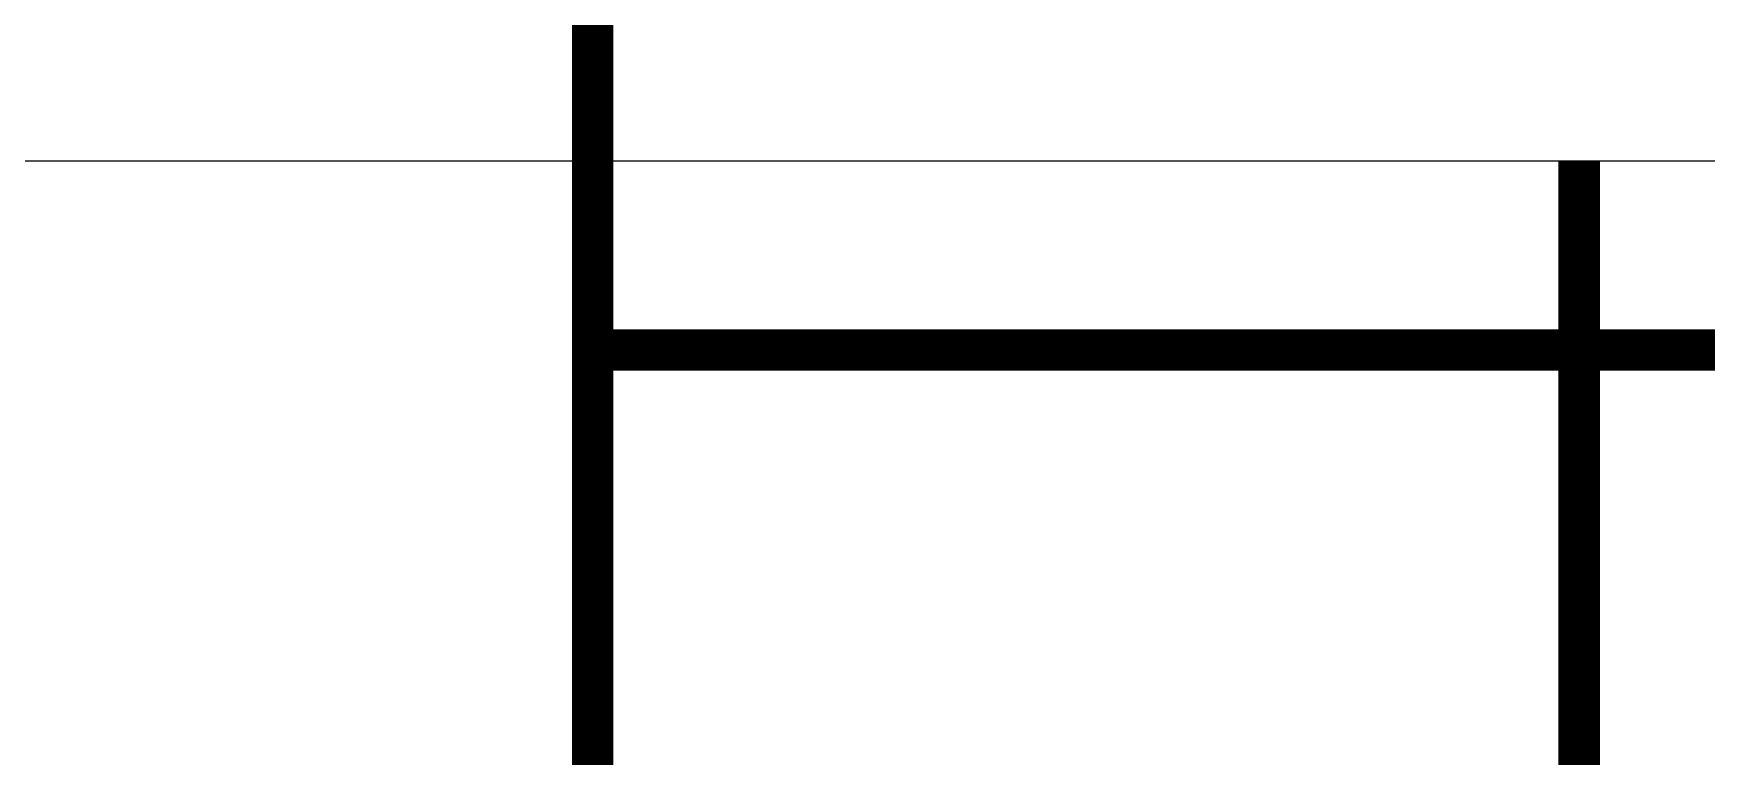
# Model space of a CAD drawing. Header units: millimetres. Extents: x 389217 to 432717, y 56032 to 85056.
# Drawn here: x 424894 to 425703, y 60974 to 61323 of the extents above; entities that cross this region are included whole.
import ezdxf

# ---------------------------------------------------------------- set-up
doc = ezdxf.new("R2010")
doc.units = ezdxf.units.MM
doc.header["$LTSCALE"] = 60
doc.linetypes.add('HID', pattern=[2.5, 1.5, -1])
doc.linetypes.add('HID2', pattern=[1, 0.5, -0.5])
doc.layers.add('2CONTINUOUS', color=2, linetype='Continuous')
doc.layers.add('3.기호.계단선', color=30, linetype='Continuous')

# ---------------------------------------------------------------- blocks, each defined once
blk = doc.blocks.new('vudauseh')
at = {"layer": '2CONTINUOUS'}
blk.add_lwpolyline([(389784.93, 79540), (394739.93, 79540), (394739.93, 79020), (394528.93, 79020), (394528.93, 79320), (389784.93, 79320), (389784.93, 79540)], dxfattribs=at)
blk = doc.blocks.new('cjswjdeh')
blk.add_blockref('vudauseh', (31411.98, -18058.26))

msp = doc.modelspace()

# ---------------------------------------------------------------- linework, layer by layer
at = {"layer": '3.기호.계단선', "color": 140, "linetype": 'HID2'}
msp.add_lwpolyline([(425164.55, 60231.74, 20, 20, 0), (425164.55, 65279.54, 20, 20, 0), (423034.9, 65279.54, 20, 20, 0), (423042.55, 66464.24, 20, 20, 0)], format="xyseb", dxfattribs=at)
at = {"layer": '3.기호.계단선', "color": 10, "linetype": 'HID'}
msp.add_lwpolyline([(425641.17, 61261.74, 20, 20, 0), (425641.17, 59331.74, 0, 0, 0)], format="xyseb", dxfattribs=at)
at = {"layer": '3.기호.계단선', "color": 140, "linetype": 'HID2', "lineweight": 35, "const_width": 20}
msp.add_lwpolyline([(425164.55, 61170.43), (426151.9, 61170.43)], dxfattribs=at)

# ---------------------------------------------------------------- block references
msp.add_blockref('cjswjdeh', (0, 0))

doc.saveas('drawing.dxf')
